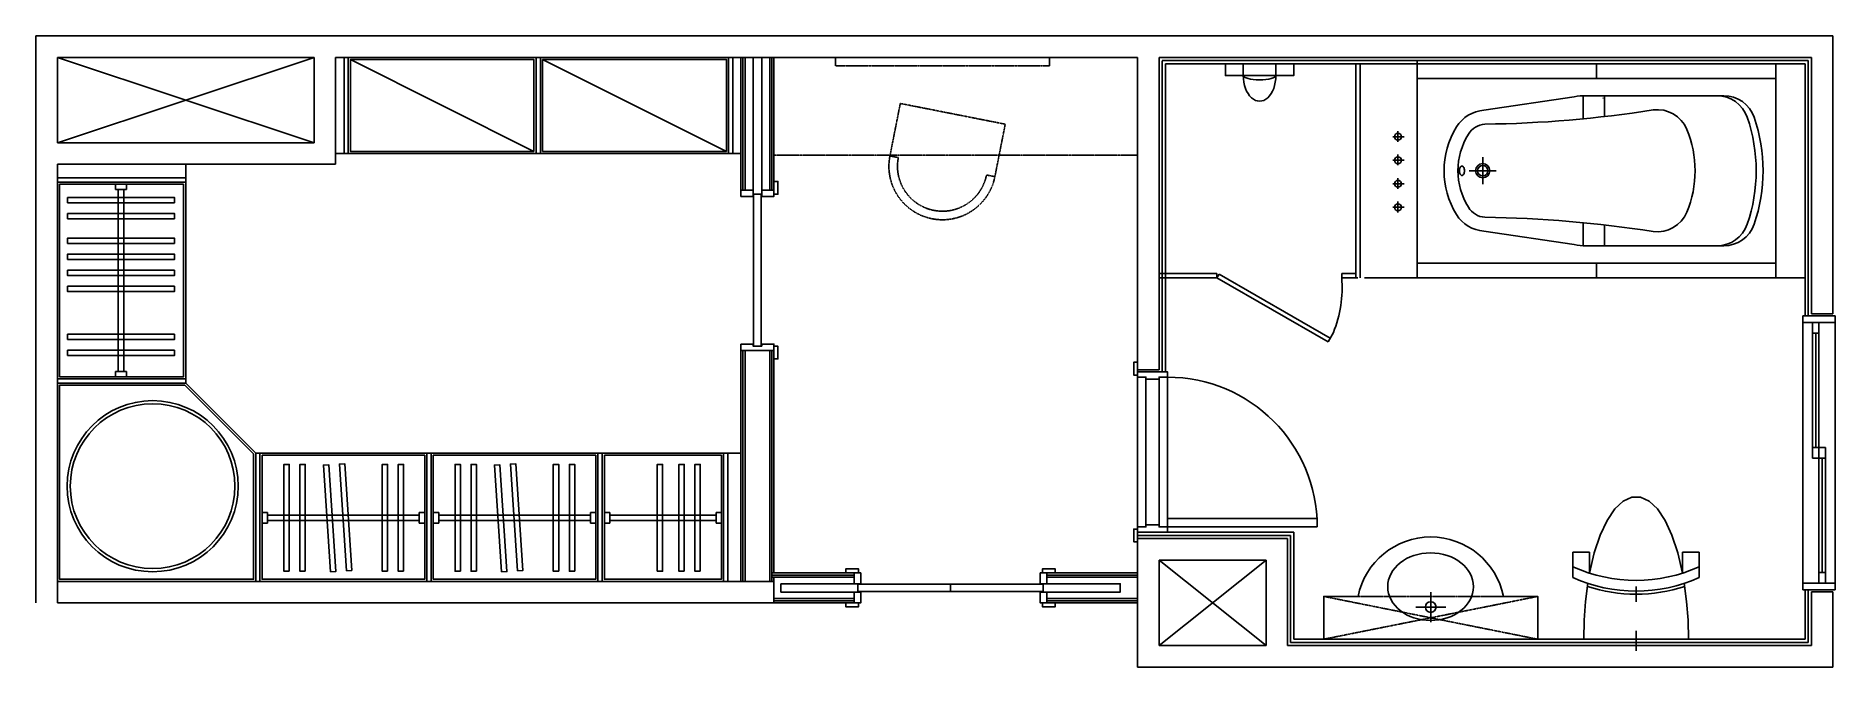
# Model space of a CAD drawing. Header units: millimetres. Extents: x -66399 to -57989, y -9850 to -6900.
import ezdxf

# ---------------------------------------------------------------- set-up
doc = ezdxf.new("R2010")
doc.units = ezdxf.units.MM
for name, pattern in [('CENTER', [8.4, 7, -0.7, 0, -0.7]), ('HID', [3, 2, -1]), ('HIDDEN', [2.5, 1.5, -1])]:
    doc.linetypes.add(name, pattern=pattern)
for name, color, linetype in [('BC', 6, 'Continuous'), ('DOO', 4, 'Continuous'), ('E1', 4, 'Continuous'), ('FIN', 6, 'Continuous'), ('FUR', 4, 'Continuous'), ('GYP', 7, 'Continuous'), ('H1', 6, 'HID'), ('OPEN', 6, 'Continuous'), ('WALL', 7, 'Continuous')]:
    doc.layers.add(name, color=color, linetype=linetype)

# ---------------------------------------------------------------- blocks, each defined once
blk = doc.blocks.new('T-CP04')
at = {"layer": 'FUR'}
for p, q in [((-217.2, 407), (-295, 407)), ((-295, 288.4), (-295, 407)), ((-217.2, 308.6), (-217.2, 407)), ((217.2, 308.6), (217.2, 407)), ((295, 407), (217.2, 407)), ((295, 288.4), (295, 407)), ((0, 247), (0, 175)), ((245, 0), (-245, 0)), ((0, -55), (0, 39.3)), ((0, 37), (0, -35))]:
    blk.add_line(p, q, dxfattribs=at)
at = {"layer": 'FUR', "flags": 128}
for points in [[(217.2, 308.6), (195.2, 403), (167.8, 486), (135.7, 555.4), (99.7, 609.3), (61, 646), (20.5, 664.7), (-20.5, 664.7), (-61, 646), (-99.7, 609.3), (-135.7, 555.4), (-167.8, 486), (-195.2, 403), (-217.2, 308.6)], [(-225.4, 261.3), (-236.2, 176.8), (-242.8, 89.2), (-245, 0)], [(245, 0), (242.8, 89.2), (236.2, 176.8), (225.4, 261.3)]]:
    blk.add_lwpolyline(points, dxfattribs=at)
at = {"layer": 'FUR'}
for centre, start, end in [((0, 993.4), 245.75576, 294.24424), ((0, 943.4), 245.75576, 294.24424), ((0, 928.4), 251.53144, 288.46856)]:
    blk.add_arc(centre, 718.4, start, end, dxfattribs=at)
blk = doc.blocks.new('B-SHOWER')
for p, q in [((-76.2, 55), (-76.2, 0)), ((76.2, 55), (76.2, 0))]:
    blk.add_line(p, q)
blk.add_lwpolyline([(-160, 0), (160, 0), (160, 55), (-160, 55)], close=True)
at = {"extrusion": (2.56954e-55, -1.55557e-57, -1)}
for major_axis, ratio, start_param, end_param in [((0, 120), 0.634602, 4.712389, 7.853982), ((76.2, 0), 0.262632, 3.141593, 6.283185)]:
    blk.add_ellipse((0, 55), major_axis=major_axis, ratio=ratio, start_param=start_param, end_param=end_param, dxfattribs=at)
blk = doc.blocks.new('T-LP04')
at = {"layer": 'FUR', "linetype": 'HIDDEN'}
for p, q in [((-500, 200), (500, 0)), ((500, 200), (-500, 0)), ((500, 200), (-500, 200)), ((-500, 0), (-500, 200)), ((500, 0), (500, 200)), ((-500, 0), (500, 0))]:
    blk.add_line(p, q, dxfattribs=at)
at = {"layer": 'FUR'}
for p, q in [((0, 220.4), (0, 80.4)), ((70, 150.4), (-70, 150.4)), ((0, 96), (0, 96))]:
    blk.add_line(p, q, dxfattribs=at)
blk.add_lwpolyline([(339.9, 200), (500, 200), (500, 0), (-500, 0), (-500, 200), (-339.9, 200, -0.817245)], format="xyb", close=True, dxfattribs=at)
blk.add_circle((0, 150.4), 25, dxfattribs=at)
blk.add_ellipse((-0.5, 245.5), major_axis=(-200.4, 0), ratio=0.788423, dxfattribs=at)

msp = doc.modelspace()

# ---------------------------------------------------------------- linework, layer by layer
at = {"layer": 'BC', "linetype": 'Continuous'}
for p, q in [((-64958.8, -7000.1), (-64958.8, -7450.1)), ((-64958.8, -7000.1), (-64958.8, -7450.1)), ((-64938.8, -7000.1), (-64938.8, -7450.1)), ((-64938.8, -7000.1), (-64938.8, -7450.1)), ((-64928.8, -7010.1), (-64070.8, -7440.1)), ((-64060.8, -7000.1), (-64060.8, -7450.1)), ((-64040.8, -7000.1), (-64040.8, -7450.1)), ((-64030.8, -7010.1), (-63170.8, -7440.1)), ((-63160.8, -7000.1), (-63160.8, -7450.1)), ((-63140.8, -7000.1), (-63140.8, -7450.1)), ((-64998.8, -7450.1), (-63103.8, -7450.1))]:
    msp.add_line(p, q, dxfattribs=at)
at = {"layer": 'BC'}
for p, q in [((-66298.8, -7563.1), (-65698.8, -7563.1)), ((-65698.8, -7500.1), (-65698.8, -8523.1)), ((-66298.8, -7583.1), (-65698.8, -7583.1)), ((-66298.8, -7583.1), (-65698.8, -7583.1)), ((-66026.4, -7593.6), (-66026.4, -7618.6)), ((-65976.4, -7618.6), (-66026.4, -7618.6)), ((-66013.9, -7618.6), (-66013.9, -8468.1)), ((-65988.9, -7618.6), (-65988.9, -8468.1)), ((-65976.4, -7593.6), (-65976.4, -7618.6)), ((-66026.4, -8493.1), (-66026.4, -8468.1)), ((-65976.4, -8468.1), (-66026.4, -8468.1)), ((-65976.4, -8493.1), (-65976.4, -8468.1)), ((-66298.8, -8503.1), (-65698.8, -8503.1)), ((-66298.8, -8523.1), (-65698.8, -8523.1)), ((-65371.8, -8850.1), (-65698.8, -8523.1)), ((-65371.8, -8850.1), (-63101.8, -8850.1)), ((-65371.8, -8850.1), (-65371.8, -9450.1)), ((-65351.8, -8850.1), (-65351.8, -9450.1)), ((-64571.8, -8850.1), (-64571.8, -9450.1)), ((-64551.8, -8850.1), (-64551.8, -9450.1)), ((-63771.8, -8850.1), (-63771.8, -9450.1)), ((-63751.8, -8850.1), (-63751.8, -9450.1)), ((-63184.8, -8850.1), (-63184.8, -9450.1)), ((-63164.8, -8850.1), (-63164.8, -9450.1)), ((-65341.3, -9127.7), (-65316.3, -9127.7)), ((-65316.3, -9127.7), (-65316.3, -9177.7)), ((-65316.3, -9140.2), (-64606.8, -9140.2)), ((-65316.3, -9165.2), (-64606.8, -9165.2)), ((-64606.8, -9127.7), (-64606.8, -9177.7)), ((-64581.8, -9127.7), (-64606.8, -9127.7)), ((-64541.3, -9127.7), (-64516.3, -9127.7)), ((-64516.3, -9127.7), (-64516.3, -9177.7)), ((-64516.3, -9140.2), (-63806.8, -9140.2)), ((-64516.3, -9165.2), (-63806.8, -9165.2)), ((-63806.8, -9127.7), (-63806.8, -9177.7)), ((-63781.8, -9127.7), (-63806.8, -9127.7)), ((-63741.3, -9127.7), (-63716.3, -9127.7)), ((-63716.3, -9127.7), (-63716.3, -9177.7)), ((-63716.3, -9140.2), (-63219.8, -9140.2)), ((-63716.3, -9165.2), (-63219.8, -9165.2)), ((-63219.8, -9127.7), (-63219.8, -9177.7)), ((-63194.8, -9127.7), (-63219.8, -9127.7)), ((-65341.3, -9177.7), (-65316.3, -9177.7)), ((-64581.8, -9177.7), (-64606.8, -9177.7)), ((-64541.3, -9177.7), (-64516.3, -9177.7)), ((-63781.8, -9177.7), (-63806.8, -9177.7)), ((-63741.3, -9177.7), (-63716.3, -9177.7)), ((-63194.8, -9177.7), (-63219.8, -9177.7))]:
    msp.add_line(p, q, dxfattribs=at)
at = {"layer": 'BC', "linetype": 'Continuous'}
for points in [[(-64070.8, -7440.1), (-64070.8, -7010.1), (-64928.8, -7010.1), (-64928.8, -7440.1), (-64070.8, -7440.1)], [(-63170.8, -7440.1), (-63170.8, -7010.1), (-64030.8, -7010.1), (-64030.8, -7440.1), (-63170.8, -7440.1)]]:
    msp.add_lwpolyline(points, dxfattribs=at)
at = {"layer": 'BC'}
for points in [[(-65708.8, -7593.1), (-66288.8, -7593.1), (-66288.8, -8493.1), (-65708.8, -8493.1), (-65708.8, -7593.1)], [(-65341.8, -8860.1), (-65341.8, -9440.1), (-64581.8, -9440.1), (-64581.8, -8860.1), (-65341.8, -8860.1)], [(-64541.8, -8860.1), (-64541.8, -9440.1), (-63781.8, -9440.1), (-63781.8, -8860.1), (-64541.8, -8860.1)], [(-63741.8, -8860.1), (-63741.8, -9440.1), (-63194.8, -9440.1), (-63194.8, -8860.1), (-63741.8, -8860.1)]]:
    msp.add_lwpolyline(points, dxfattribs=at)
for points in [[(-66251.4, -7654.8), (-66251.4, -7679.8), (-65751.4, -7679.8), (-65751.4, -7654.8)], [(-66251.4, -7729.8), (-66251.4, -7754.8), (-65751.4, -7754.8), (-65751.4, -7729.8)], [(-66251.4, -7870.1), (-66251.4, -7845.1), (-65751.4, -7845.1), (-65751.4, -7870.1)], [(-66251.4, -7945.1), (-66251.4, -7920.1), (-65751.4, -7920.1), (-65751.4, -7945.1)], [(-66251.4, -7995.1), (-66251.4, -8020.1), (-65751.4, -8020.1), (-65751.4, -7995.1)], [(-66251.4, -8070.1), (-66251.4, -8095.1), (-65751.4, -8095.1), (-65751.4, -8070.1)], [(-66251.4, -8319.6), (-66251.4, -8294.6), (-65751.4, -8294.6), (-65751.4, -8319.6)], [(-66251.4, -8394.6), (-66251.4, -8369.6), (-65751.4, -8369.6), (-65751.4, -8394.6)], [(-66288.8, -8533.1), (-66288.8, -9440.1), (-65381.8, -9440.1), (-65381.8, -8854.3), (-65703, -8533.1)], [(-65214.9, -9402.7), (-65214.9, -8902.7), (-65239.9, -8902.7), (-65239.9, -9402.7)], [(-65139.9, -9402.7), (-65164.9, -9402.7), (-65164.9, -8902.7), (-65139.9, -8902.7)], [(-65022.5, -9405.3), (-64997.5, -9403.7), (-65030.5, -8904.8), (-65055.5, -8906.4)], [(-64947.6, -9400.4), (-64922.7, -9398.7), (-64955.7, -8899.8), (-64980.6, -8901.5)], [(-64755.4, -9402.7), (-64780.4, -9402.7), (-64780.4, -8902.7), (-64755.4, -8902.7)], [(-64680.4, -9402.7), (-64705.4, -9402.7), (-64705.4, -8902.7), (-64680.4, -8902.7)], [(-64414.9, -9402.7), (-64439.9, -9402.7), (-64439.9, -8902.7), (-64414.9, -8902.7)], [(-64339.9, -9402.7), (-64364.9, -9402.7), (-64364.9, -8902.7), (-64339.9, -8902.7)], [(-64222.5, -9405.3), (-64197.5, -9403.7), (-64230.5, -8904.8), (-64255.5, -8906.4)], [(-64147.6, -9400.4), (-64122.7, -9398.7), (-64155.7, -8899.8), (-64180.6, -8901.5)], [(-63955.4, -9402.7), (-63980.4, -9402.7), (-63980.4, -8902.7), (-63955.4, -8902.7)], [(-63880.4, -9402.7), (-63905.4, -9402.7), (-63905.4, -8902.7), (-63880.4, -8902.7)], [(-63494.7, -9402.7), (-63469.7, -9402.7), (-63469.7, -8902.7), (-63494.7, -8902.7)], [(-63368.4, -9402.7), (-63393.4, -9402.7), (-63393.4, -8902.7), (-63368.4, -8902.7)], [(-63293.4, -9402.7), (-63318.4, -9402.7), (-63318.4, -8902.7), (-63293.4, -8902.7)]]:
    msp.add_lwpolyline(points, close=True, dxfattribs=at)
for radius in [400, 385]:
    msp.add_circle((-65853.5, -9004.8), radius, dxfattribs=at)
at = {"layer": 'DOO'}
for p, q in [((-58138.8, -9458.9), (-58138.8, -8238.9)), ((-58093.8, -8238.9), (-58093.8, -8873.9)), ((-58063.8, -8238.9), (-58063.8, -9458.9)), ((-57988.8, -8238.9), (-57988.8, -9458.9)), ((-58093.8, -8288.9), (-58063.8, -8288.9)), ((-58078.8, -8288.9), (-58078.8, -8823.9)), ((-61248.8, -8495.1), (-61248.8, -9195.1)), ((-61209.8, -8504.1), (-61209.8, -9186.1)), ((-61148.3, -8504.1), (-61148.3, -9186.1)), ((-61109.3, -8495.1), (-61109.3, -9195.1)), ((-58033.8, -8823.9), (-58093.8, -8823.9)), ((-58033.8, -8823.9), (-58033.8, -9458.9)), ((-58033.8, -8873.9), (-58093.8, -8873.9)), ((-58048.8, -9408.9), (-58048.8, -8873.9)), ((-61109.3, -9155.1), (-60409.3, -9155.1)), ((-61109.3, -9195.1), (-60409.3, -9195.1)), ((-58063.8, -9408.9), (-58033.8, -9408.9)), ((-62917.5, -9460.7), (-62917.5, -9500.1)), ((-62573.8, -9460.7), (-62917.5, -9460.7)), ((-62917.5, -9500.1), (-62573.8, -9500.1))]:
    msp.add_line(p, q, dxfattribs=at)
for points in [[(-63006.3, -7620.2), (-63006.3, -7000.1), (-63046.3, -7000.1), (-63046.3, -7620.2)], [(-63103.8, -8340.3), (-63103.8, -8370.7), (-62948.8, -8370.7), (-62948.8, -8340.3), (-63006.3, -8340.3), (-63006.3, -8349.9), (-63046.3, -8349.9), (-63046.3, -8340.3), (-63103.8, -8340.3)], [(-61109.3, -8495.1), (-61109.3, -8470.1), (-61248.8, -8470.1), (-61248.8, -8495.1), (-61209.8, -8495.1), (-61209.8, -8504.1), (-61148.3, -8504.1), (-61148.3, -8495.1), (-61109.3, -8495.1)], [(-61109.3, -9220.1), (-61109.3, -9195.1), (-61148.3, -9195.1), (-61148.3, -9186.1), (-61209.8, -9186.1), (-61209.8, -9195.1), (-61248.8, -9195.1), (-61248.8, -9220.1), (-61109.3, -9220.1)], [(-61673.8, -9460.7), (-61330, -9460.7), (-61330, -9499.6), (-61673.8, -9499.6)]]:
    msp.add_lwpolyline(points, dxfattribs=at)
for points in [[(-63103.8, -7650.3), (-63046.3, -7650.3), (-63046.3, -7620.2), (-63103.8, -7620.2)], [(-63044.3, -7640.3), (-63008.3, -7640.3), (-63008.3, -8349.9), (-63044.3, -8349.9)], [(-63006.3, -7650.3), (-62948.8, -7650.3), (-62948.8, -7620.2), (-63006.3, -7620.2)], [(-62948.8, -7639.9), (-62930.5, -7639.9), (-62930.5, -7580.1), (-62948.8, -7580.1)], [(-58138.8, -8238.9), (-57988.8, -8238.9), (-57988.8, -8208.9), (-58138.8, -8208.9)], [(-62948.8, -8410.1), (-62930.5, -8410.1), (-62930.5, -8350.3), (-62948.8, -8350.3)], [(-61248.8, -8485.1), (-61267.3, -8485.1), (-61267.3, -8425.4), (-61248.8, -8425.4)], [(-61248.8, -9205.1), (-61267.3, -9205.1), (-61267.3, -9264.9), (-61248.8, -9264.9)], [(-62613.5, -9410.1), (-62553.6, -9410.1), (-62553.6, -9391.9), (-62613.5, -9391.9)], [(-62573.8, -9410.1), (-62543.6, -9410.1), (-62543.6, -9460.7), (-62573.8, -9460.7)], [(-61703.8, -9410.1), (-61673.8, -9410.1), (-61673.8, -9460.7), (-61703.8, -9460.7)], [(-61693.9, -9410.1), (-61634, -9410.1), (-61634, -9391.9), (-61693.9, -9391.9)], [(-62573.8, -9500.1), (-62543.6, -9500.1), (-62543.6, -9550.1), (-62573.8, -9550.1)], [(-62557.3, -9497.7), (-62123.8, -9497.7), (-62123.8, -9462.6), (-62557.3, -9462.6)], [(-61690.2, -9497.7), (-62123.8, -9497.7), (-62123.8, -9462.6), (-61690.2, -9462.6)], [(-61703.8, -9499.6), (-61673.8, -9499.6), (-61673.8, -9550.1), (-61703.8, -9550.1)], [(-58138.8, -9458.9), (-57988.8, -9458.9), (-57988.8, -9488.9), (-58138.8, -9488.9)], [(-62553.6, -9550.1), (-62613.5, -9550.1), (-62613.5, -9568.4), (-62553.6, -9568.4)], [(-61693.9, -9550.1), (-61634, -9550.1), (-61634, -9568.4), (-61693.9, -9568.4)]]:
    msp.add_lwpolyline(points, close=True, dxfattribs=at)
msp.add_arc((-61109.3, -9195.1), 700, 0, 90, dxfattribs=at)
at = {"layer": 'E1'}
for p, q in [((-60228.8, -8030.1), (-60228.8, -7030.1)), ((-60208.8, -8030.1), (-60208.8, -7030.1)), ((-60878.3, -8010.1), (-61148.8, -8010.1)), ((-60878.3, -8030.1), (-61148.8, -8030.1)), ((-60878.3, -8030.1), (-60878.3, -8010.1)), ((-60867.9, -8013.1), (-60878.3, -8030.1)), ((-60878.3, -8030.1), (-60358.7, -8330.1)), ((-60867.9, -8013.1), (-60348.7, -8312.8)), ((-60228.8, -8010.1), (-60294.9, -8010.1)), ((-60294.9, -8030.1), (-60294.9, -8010.1)), ((-60218.8, -8030.1), (-60294.9, -8030.1)), ((-60358.7, -8330.1), (-60333.7, -8286.8))]:
    msp.add_line(p, q, dxfattribs=at)
msp.add_arc((-60854.3, -8076.8), 561.3, 338.02987, 4.77093, dxfattribs=at)
at = {"layer": 'FIN'}
for p, q in [((-61118.8, -8470.1), (-61118.8, -7030.1)), ((-61118.8, -7030.1), (-58128.8, -7030.1)), ((-58128.8, -7030.1), (-58128.8, -8208.9)), ((-60518.8, -9220.1), (-61148.8, -9220.1)), ((-60518.8, -9720.1), (-60518.8, -9220.1)), ((-58128.8, -9720.1), (-58128.8, -9488.9)), ((-58128.8, -9720.1), (-60518.8, -9720.1))]:
    msp.add_line(p, q, dxfattribs=at)
at = {"layer": 'FUR'}
for p, q in [((-60208.8, -8010.1), (-60208.8, -7030.1)), ((-59941.8, -7098.6), (-59941.8, -7015.1)), ((-59103.8, -7098.6), (-59103.8, -7030.1)), ((-58265.8, -7098.6), (-58265.8, -7030.1)), ((-59941.8, -7098.6), (-59941.8, -7961.6)), ((-59941.8, -7098.6), (-58265.8, -7098.6)), ((-58265.8, -7098.6), (-58265.8, -7961.6)), ((-59208.5, -7184.6), (-59630, -7247.5)), ((-59165.4, -7179.3), (-59165.4, -7287.3)), ((-59152.4, -7179.3), (-58508.9, -7179.3)), ((-59066, -7179.3), (-59066, -7276.8)), ((-60002.5, -7371.1), (-60056.3, -7371.1)), ((-60031.8, -7344.5), (-60031.8, -7394.8)), ((-60002.5, -7481.1), (-60056.3, -7481.1)), ((-60031.8, -7454.5), (-60031.8, -7504.8)), ((-60031.8, -7564.5), (-60031.8, -7614.8)), ((-60002.5, -7591.1), (-60056.3, -7591.1)), ((-60002.5, -7701.1), (-60056.3, -7701.1)), ((-60031.8, -7674.5), (-60031.8, -7724.8)), ((-59208.5, -7875.7), (-59630, -7812.8)), ((-59165.4, -7881), (-59165.4, -7773)), ((-59066, -7881), (-59066, -7783.5)), ((-59152.4, -7881), (-58508.9, -7881)), ((-59941.8, -7961.6), (-59941.8, -8030.1)), ((-58265.8, -7961.6), (-59941.8, -7961.6)), ((-59103.8, -7961.6), (-59103.8, -8030.1)), ((-58265.8, -7961.6), (-58265.8, -8030.1)), ((-60188.8, -8030.1), (-58128.8, -8030.1))]:
    msp.add_line(p, q, dxfattribs=at)
at = {"layer": 'FUR', "linetype": 'CENTER'}
for p, q in [((-59635.8, -7467.1), (-59635.8, -7593.2)), ((-59572.7, -7530.1), (-59698.9, -7530.1))]:
    msp.add_line(p, q, dxfattribs=at)
at = {"layer": 'FUR'}
msp.add_lwpolyline([(-59733, -7508.1, 0.165387), (-59737.1, -7509.5, 0.10568), (-59741.4, -7514.5, 0.068742), (-59743.9, -7521.3, 0.054927), (-59744.9, -7530.1, 0.054927), (-59743.9, -7539, 0.068742), (-59741.4, -7545.7, 0.10568), (-59737.1, -7550.8, 0.165387), (-59733, -7552.2, 0.165387), (-59728.9, -7550.8, 0.10568), (-59724.6, -7545.7, 0.068742), (-59722.1, -7539, 0.054927), (-59721.1, -7530.1, 0.054927), (-59722.1, -7521.3, 0.068742), (-59724.6, -7514.5, 0.10568), (-59728.9, -7509.5, 0.165387)], format="xyb", close=True, dxfattribs=at)
for centre, radius in [((-60031.8, -7371.1), 16), ((-60031.8, -7481.1), 16), ((-59635.8, -7530.1), 33.1), ((-59635.8, -7530.1), 24.3), ((-60031.8, -7591.1), 16), ((-60031.8, -7701.1), 16)]:
    msp.add_circle(centre, radius, dxfattribs=at)
for centre, radius, start, end in [((-59152.4, -7479.3), 300, 90, 100.78013), ((-59074.8, -7216.9), 26.5, 86.18593, 90), ((-58540.9, -7329.3), 150, 19.04208, 90), ((-58508.9, -7329.3), 150, 19.04208, 90), ((-59617.9, -7412.1), 165, 94.21612, 148.26482), ((-59617.9, -7412.1), 100, 94.21612, 148.26482), ((-59693, -1831.9), 5480.9, 270.70873, 278.96525), ((-58820, -7394.6), 150, 22.7373, 97.25309), ((-59122.9, -7530.1), 765.7, 340.95792, 19.04208), ((-59091, -7530.1), 765.7, 340.95792, 19.04208), ((-59427, -7530.1), 389.4, 148.26482, 211.73518), ((-59427, -7530.1), 324.4, 148.26482, 211.73518), ((-59143.4, -7530.1), 500.6, 337.2627, 22.7373), ((-59617.9, -7648.2), 165, 211.73518, 265.78388), ((-59617.9, -7648.2), 100, 211.73518, 265.78388), ((-58820, -7665.7), 150, 262.74691, 337.2627), ((-59693, -13228.4), 5480.9, 81.03475, 89.29127), ((-58540.9, -7731), 150, 270, 340.95792), ((-58508.9, -7731), 150, 270, 340.95792), ((-59152.4, -7581), 300, 259.21987, 270)]:
    msp.add_arc(centre, radius, start, end, dxfattribs=at)
at = {"layer": 'GYP'}
for p, q in [((-63103.8, -7620.2), (-63103.8, -7000.1)), ((-63093.8, -7620.2), (-63093.8, -7000.1)), ((-63083.8, -7620.2), (-63083.8, -7000.1)), ((-62968.8, -7620.2), (-62968.8, -7000.1)), ((-62958.8, -7620.2), (-62958.8, -7000.1)), ((-62948.8, -7620.2), (-62948.8, -7000.1)), ((-63103.8, -9450.1), (-63103.8, -8370.7)), ((-63093.8, -9450.1), (-63093.8, -8370.7)), ((-63083.8, -9450.1), (-63083.8, -8370.7)), ((-62968.8, -9450.1), (-62968.8, -8370.7)), ((-62958.8, -9450.1), (-62958.8, -8370.7)), ((-62948.8, -9410.1), (-62948.8, -8370.7)), ((-62573.8, -9410.1), (-62958.8, -9410.1)), ((-61248.8, -9410.1), (-61673.8, -9410.1)), ((-62573.8, -9420.1), (-62958.8, -9420.1)), ((-62573.8, -9430.1), (-62958.8, -9430.1)), ((-62948.8, -9550.1), (-62948.8, -9430.1)), ((-61248.8, -9420.1), (-61673.8, -9420.1)), ((-61248.8, -9430.1), (-61673.8, -9430.1)), ((-62573.8, -9530.1), (-62948.8, -9530.1)), ((-62573.8, -9540.1), (-62948.8, -9540.1)), ((-62573.8, -9550.1), (-62948.8, -9550.1)), ((-61248.8, -9530.1), (-61673.8, -9530.1)), ((-61248.8, -9540.1), (-61673.8, -9540.1)), ((-61248.8, -9550.1), (-61673.8, -9550.1))]:
    msp.add_line(p, q, dxfattribs=at)
at = {"layer": 'H1'}
for p, q in [((-61133.8, -8470.1), (-61133.8, -7015.1)), ((-61133.8, -7015.1), (-58113.8, -7015.1)), ((-58113.8, -7015.1), (-58113.8, -8208.9)), ((-60533.8, -9235.1), (-61248.8, -9235.1)), ((-60533.8, -9735.1), (-60533.8, -9235.1)), ((-58113.8, -9735.1), (-58113.8, -9488.9)), ((-58113.8, -9735.1), (-60533.8, -9735.1))]:
    msp.add_line(p, q, dxfattribs=at)
at = {"layer": 'H1', "linetype": 'HIDDEN'}
msp.add_line((-62948.8, -7456.9), (-61248.8, -7456.9), dxfattribs=at)
msp.add_lwpolyline([(-61661.3, -7000.1), (-61661.3, -7040.1), (-62661.3, -7040.1), (-62661.3, -7000.1)], dxfattribs=at)
msp.add_lwpolyline([(-61867.8, -7312.5), (-62358.4, -7215.6), (-62406.8, -7460.9, 1), (-61916.2, -7557.7)], format="xyb", close=True, dxfattribs=at)
msp.add_lwpolyline([(-61916.2, -7557.7), (-61955.5, -7550, -1), (-62367.5, -7468.7), (-62406.8, -7460.9)], format="xyb", dxfattribs=at)
at = {"layer": 'OPEN'}
for p, q in [((-66298.8, -7400.1), (-65098.8, -7000.1)), ((-65098.8, -7400.1), (-66298.8, -7000.1)), ((-60648.8, -9750.1), (-61148.8, -9350.1)), ((-61148.8, -9750.1), (-60648.8, -9350.1))]:
    msp.add_line(p, q, dxfattribs=at)
at = {"layer": 'WALL'}
for p, q in [((-66398.8, -9550.1), (-66398.8, -6900.1)), ((-66398.8, -6900.1), (-57998.8, -6900.1)), ((-57998.8, -6900.1), (-57998.8, -8198.9)), ((-66298.8, -7000.1), (-65098.8, -7000.1)), ((-66298.8, -7400.1), (-66298.8, -7000.1)), ((-65098.8, -7000.1), (-66298.8, -7000.1)), ((-65098.8, -7000.1), (-65098.8, -7400.1)), ((-64998.8, -7000.1), (-64998.8, -7500.1)), ((-64998.8, -7000.1), (-61248.8, -7000.1)), ((-61248.8, -7000.1), (-61248.8, -8460.1)), ((-61148.8, -7000.1), (-61148.8, -7800.1)), ((-61148.8, -7000.1), (-58098.8, -7000.1)), ((-58098.8, -7000.1), (-58098.8, -8198.9)), ((-65098.8, -7400.1), (-66298.8, -7400.1)), ((-64998.8, -7500.1), (-66298.8, -7500.1)), ((-66298.8, -9550.1), (-66298.8, -7500.1)), ((-61148.8, -8460.1), (-61148.8, -7800.1)), ((-58098.8, -8198.9), (-57998.8, -8198.9)), ((-61248.8, -8460.1), (-61148.8, -8460.1)), ((-61248.8, -9250.1), (-61248.8, -9850.1)), ((-60548.8, -9250.1), (-61248.8, -9250.1)), ((-60548.8, -9750.1), (-60548.8, -9250.1)), ((-61148.8, -9750.1), (-61148.8, -9350.1)), ((-61148.8, -9350.1), (-60648.8, -9350.1)), ((-60648.8, -9750.1), (-60648.8, -9350.1)), ((-66298.8, -9450.1), (-62948.8, -9450.1)), ((-58098.8, -9750.1), (-58098.8, -9498.9)), ((-58098.8, -9498.9), (-57998.8, -9498.9)), ((-57998.8, -9850.1), (-57998.8, -9498.9)), ((-66298.8, -9550.1), (-62948.8, -9550.1)), ((-60648.8, -9750.1), (-61148.8, -9750.1)), ((-60548.8, -9750.1), (-58098.8, -9750.1)), ((-61248.8, -9850.1), (-57998.8, -9850.1))]:
    msp.add_line(p, q, dxfattribs=at)

# ---------------------------------------------------------------- block references
at = {"layer": 'DOO', "rotation": 180}
msp.add_blockref('B-SHOWER', (-60678.8, -7030.1), dxfattribs=at)
at = {"layer": 'E1'}
msp.add_blockref('T-LP04', (-59878.8, -9720.1), dxfattribs=at)
at = {"layer": 'FUR'}
msp.add_blockref('T-CP04', (-58918.8, -9720.1), dxfattribs=at)

doc.saveas('drawing.dxf')
